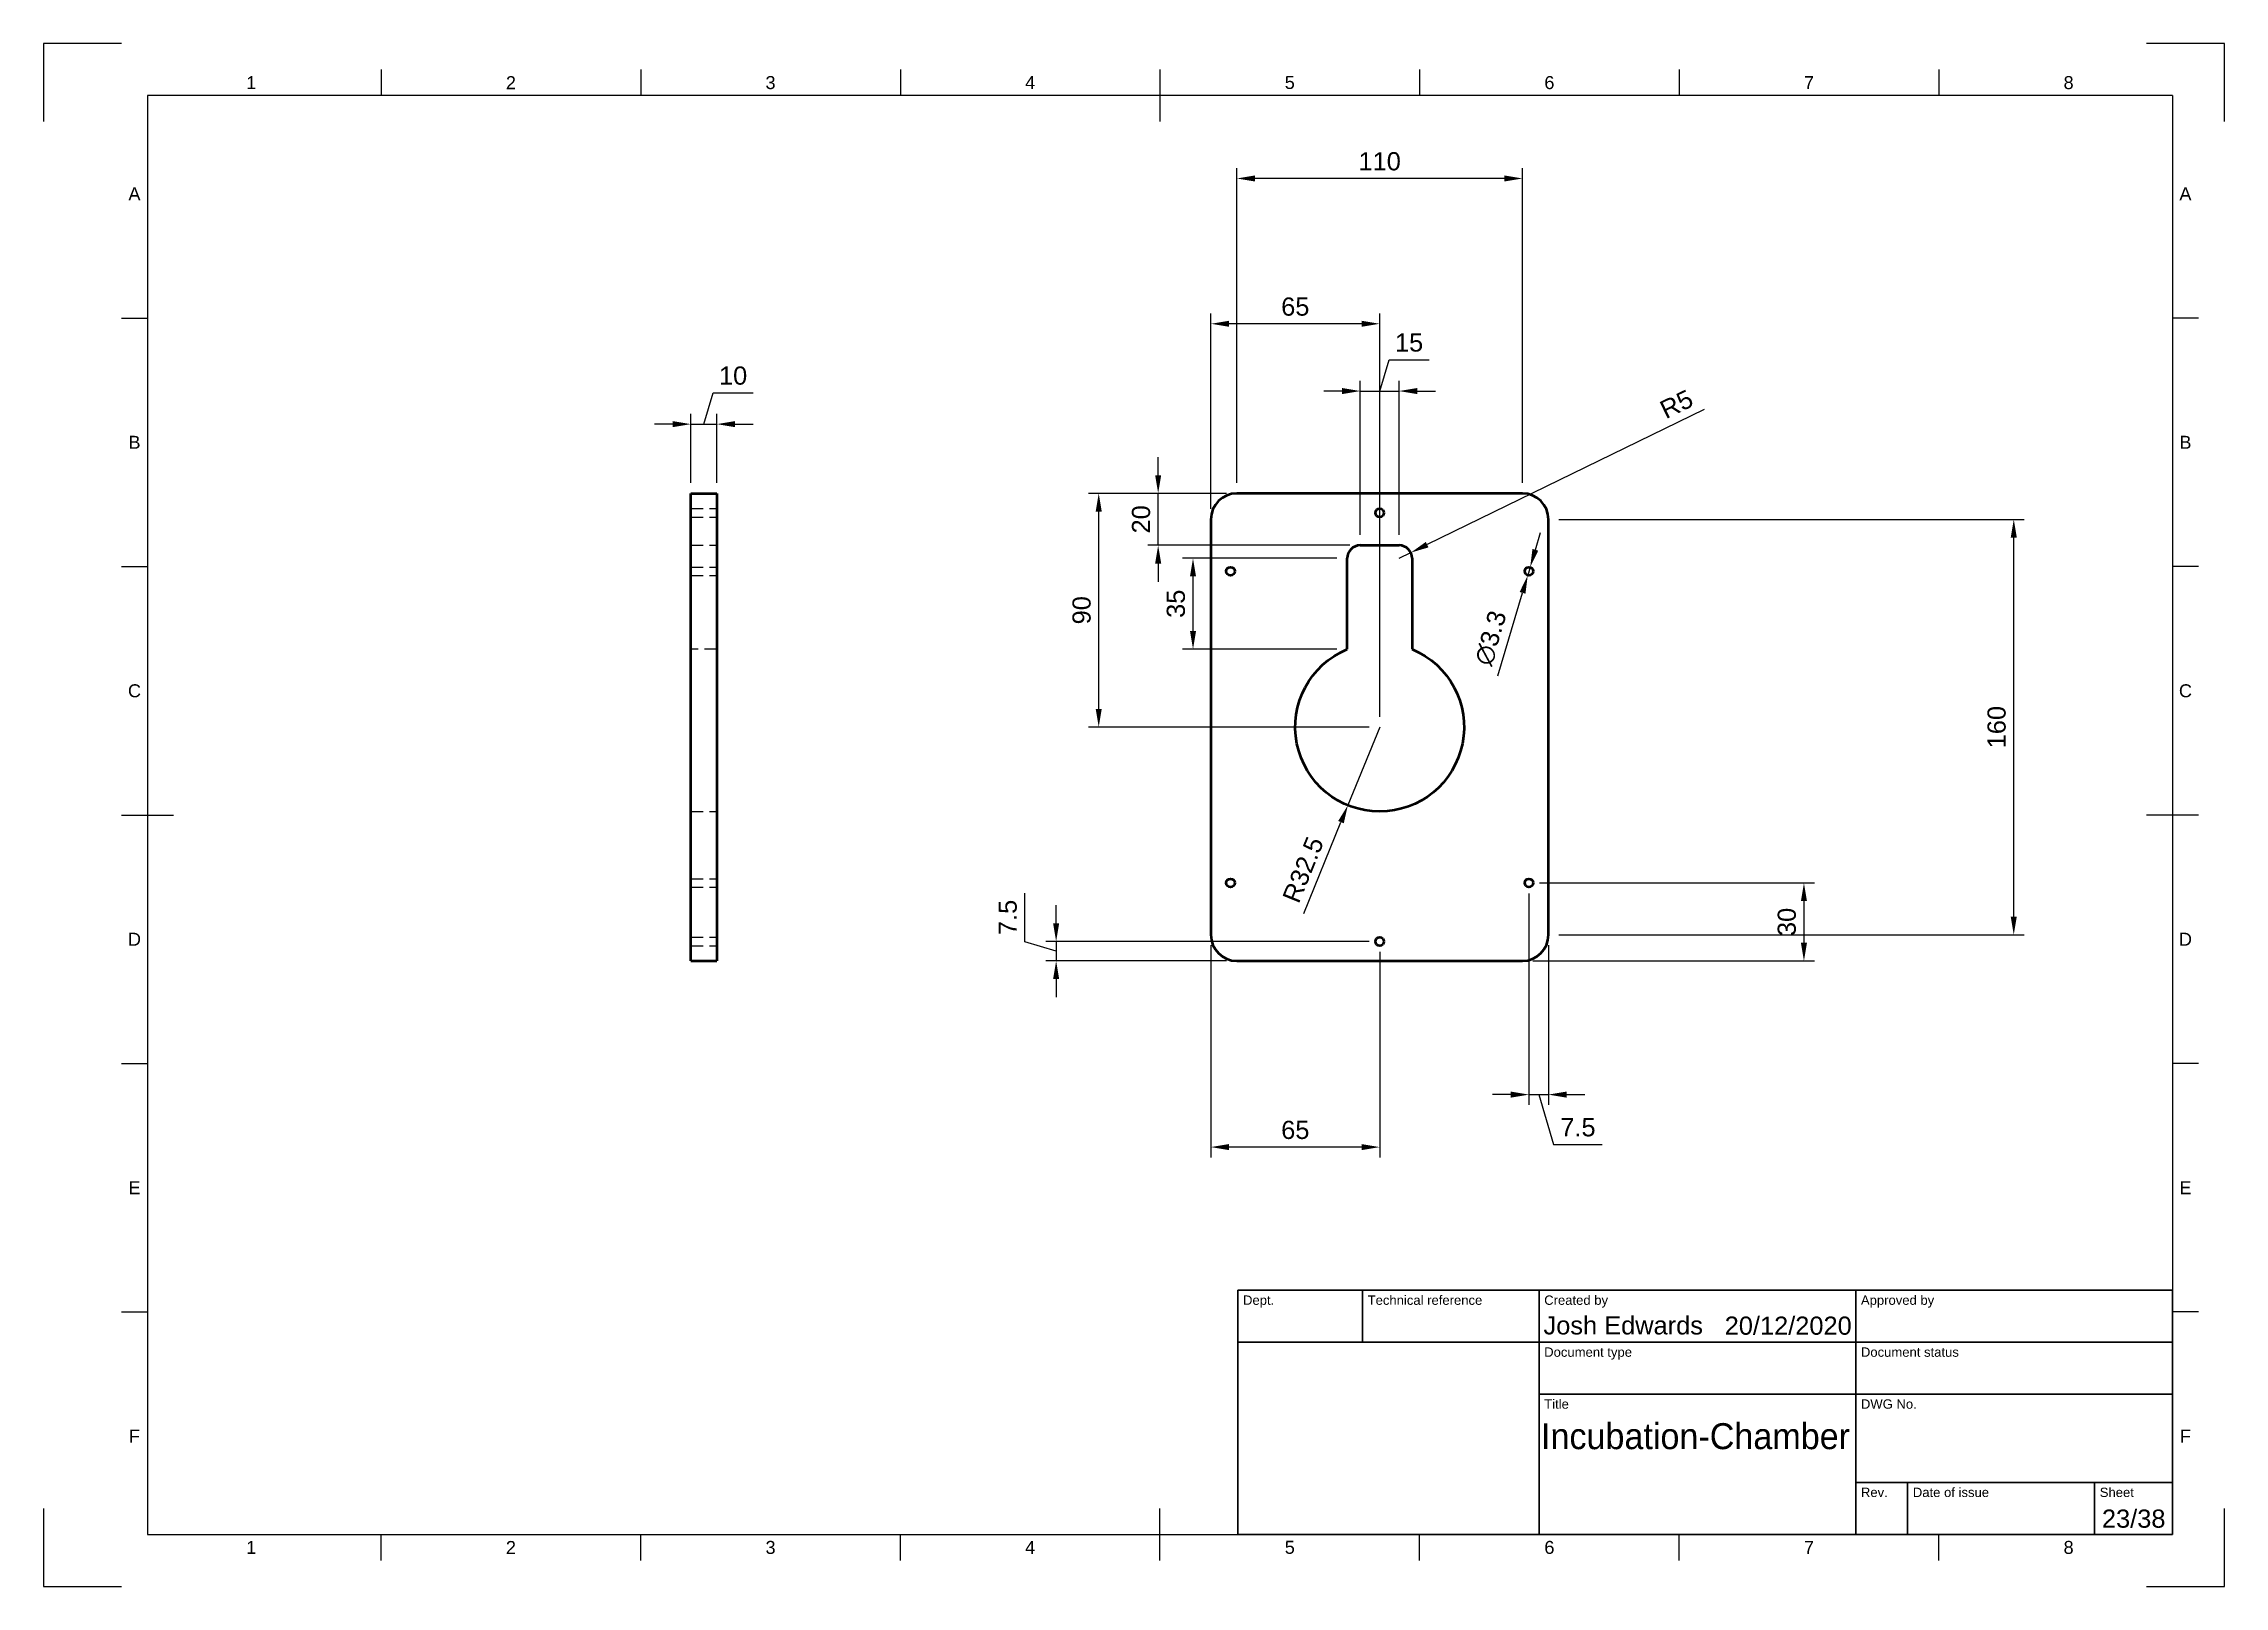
# Model space of a CAD drawing. Header units: millimetres. Extents: x 0 to 420, y 0 to 297.
import ezdxf
from ezdxf.enums import TextEntityAlignment as Align

# ---------------------------------------------------------------- set-up
doc = ezdxf.new("R2010")
doc.units = ezdxf.units.MM
doc.header["$LTSCALE"] = 0.75
doc.linetypes.add('HIDDEN2', pattern=[4.7625, 3.175, -1.5875])
for name, color, linetype, lineweight in [('Border', 7, 'Continuous', 25), ('Dimensions', 7, 'Continuous', 25), ('Hidden', 7, 'HIDDEN2', 25), ('TitleBlock', 7, 'Continuous', 35), ('Visible', 7, 'Continuous', 50)]:
    doc.layers.add(name, color=color, linetype=linetype, lineweight=lineweight)
doc.styles.add('FusionTitle', font='arial.ttf')
doc.styles.get("Standard").update_dxf_attribs({"font": 'arial.ttf'})
doc.dimstyles.new('ISO-25', dxfattribs={"dimtxt": 3.5, "dimasz": 3.5, "dimexe": 2, "dimexo": 2, "dimgap": 1.5, "dimtad": 1, "dimzin": 12, "dimdsep": 46, "dimtxsty": 'Standard', "dimcen": 0, "dimclrd": 256, "dimclre": 256, "dimclrt": 256, "dimazin": 3, "dimtp": 0.1, "dimtm": 0.1, "dimtfac": 0.714, "dimtmove": 1, "dimatfit": 3, "dimfxl": 1, "dimtzin": 12, "dimarcsym": 0})

# ---------------------------------------------------------------- blocks, each defined once
blk = doc.blocks.new('ISO_A3_SHEET')
at = {"layer": 'Border'}
for p, q in [((65, 292), (65, 287)), ((115, 292), (115, 287)), ((165, 292), (165, 287)), ((215, 292), (215, 282)), ((265, 292), (265, 287)), ((315, 292), (315, 287)), ((365, 292), (365, 287)), ((410, 287), (20, 287)), ((20, 287), (20, 10)), ((410, 287), (410, 10)), ((15, 244.16666), (20, 244.16666)), ((415, 244.16666), (410, 244.16666)), ((15, 196.33333), (20, 196.33333)), ((415, 196.33333), (410, 196.33333)), ((15, 148.5), (25, 148.5)), ((415, 148.5), (405, 148.5)), ((15, 100.66667), (20, 100.66667)), ((415, 100.66667), (410, 100.66667)), ((15, 52.83334), (20, 52.83334)), ((415, 52.83334), (410, 52.83334)), ((215, 5), (215, 15)), ((20, 10), (410, 10)), ((65, 5), (65, 10)), ((115, 5), (115, 10)), ((165, 5), (165, 10)), ((265, 5), (265, 10)), ((315, 5), (315, 10)), ((365, 5), (365, 10))]:
    blk.add_line(p, q, dxfattribs=at)
at = {"layer": 'Defpoints'}
for p, q in [((15, 297), (0, 297)), ((0, 297), (0, 282)), ((420, 297), (405, 297)), ((420, 282), (420, 297)), ((0, 15), (0, 0)), ((420, 0), (420, 15)), ((0, 0), (15, 0)), ((405, 0), (420, 0))]:
    blk.add_line(p, q, dxfattribs=at)
at = {"layer": 'Border', "style": 'FusionTitle'}
for s, p in [('1', (40, 289.5)), ('2', (90, 289.5)), ('3', (140, 289.5)), ('4', (190, 289.5)), ('5', (240, 289.5)), ('6', (290, 289.5)), ('7', (340, 289.5)), ('8', (390, 289.5)), ('A', (17.5, 268.08333)), ('A', (412.5, 268.08333)), ('B', (17.5, 220.25)), ('B', (412.5, 220.25)), ('C', (17.5, 172.41667)), ('C', (412.5, 172.41667)), ('D', (17.5, 124.58334)), ('D', (412.5, 124.58334)), ('E', (17.5, 76.75001)), ('E', (412.5, 76.75001)), ('F', (17.5, 28.91668)), ('F', (412.5, 28.91668)), ('1', (40, 7.5)), ('2', (90, 7.5)), ('3', (140, 7.5)), ('4', (190, 7.5)), ('5', (240, 7.5)), ('6', (290, 7.5)), ('7', (340, 7.5)), ('8', (390, 7.5))]:
    blk.add_text(s, height=2.5, dxfattribs=at).set_placement(p, align=Align.MIDDLE)
blk = doc.blocks.new('ISO_TITLEBLOCK')
at = {"layer": 'TitleBlock'}
for p, q in [((0, 47), (-180, 47)), ((-180, 47), (-180, 0)), ((-156, 37), (-156, 47)), ((-122, 0), (-122, 47)), ((-61, 0), (-61, 47)), ((0, 0), (0, 47)), ((-180, 37), (0, 37)), ((-122, 27), (0, 27)), ((-61, 10), (0, 10)), ((-51, 0), (-51, 10)), ((-15, 0), (-15, 10)), ((-180, 0), (0, 0))]:
    blk.add_line(p, q, dxfattribs=at)
at = {"layer": 'TitleBlock', "style": 'FusionTitle'}
for s, p in [('Dept.', (-179, 46)), ('Technical reference', (-155, 46)), ('Created by', (-121, 46)), ('Approved by', (-60, 46)), ('Document type', (-121, 36)), ('Document status', (-60, 36)), ('Title', (-121, 26)), ('DWG No.', (-60, 26)), ('Rev.', (-60, 9)), ('Date of issue', (-50, 9)), ('Sheet', (-14, 9))]:
    blk.add_text(s, height=1.8, dxfattribs=at).set_placement(p, align=Align.TOP_LEFT)
for tag, height, p in [('DEPT', 3.5, (-179, 42)), ('TECHNICAL_REFERENCE', 3.5, (-155, 42)), ('CREATED_BY', 3.5, (-121, 42)), ('APPROVED_BY', 3.5, (-60, 42)), ('DOCUMENT_TYPE', 3.5, (-121, 32)), ('DOCUMENT_STATUS', 3.5, (-60, 32)), ('TITLE_1', 5, (-121, 21.5)), ('TITLE_2', 5, (-121, 14)), ('TITLE_3', 5, (-121, 6.5)), ('DATE_OF_ISSUE', 3.5, (-50, 5))]:
    blk.add_attdef(tag, text='', height=height, dxfattribs=at).set_placement(p, align=Align.TOP_LEFT)
for tag, p in [('CREATED_DATE', (-62, 42)), ('APPROVED_DATE', (-0.99, 42))]:
    blk.add_attdef(tag, text='', height=3.5, dxfattribs=at).set_placement(p, align=Align.TOP_RIGHT)
for tag, height, p in [('DRAWING_NUMBER', 5, (-30.5, 19.75)), ('REV', 3.5, (-56, 4.85)), ('SHEET', 3.5, (-7.5, 4.85))]:
    blk.add_attdef(tag, text='', height=height, dxfattribs=at).set_placement(p, align=Align.TOP_CENTER)
blk = doc.blocks.new('*D20')
at = {"layer": 'Defpoints', "color": 0, "transparency": 16777216}
for p in [(129.642014, 223.7472), (124.642014, 210.415565), (129.642014, 210.415565)]:
    blk.add_point(p, dxfattribs=at)
at = {"layer": 'Dimensions', "lineweight": -2, "transparency": 16777216}
for p, q in [((127.142014, 223.7472), (128.953116, 229.784205)), ((128.953116, 229.784205), (136.625353, 229.784205)), ((121.142014, 223.7472), (117.642014, 223.7472)), ((124.642014, 212.415565), (124.642014, 225.7472)), ((124.642014, 223.7472), (129.642014, 223.7472)), ((124.642014, 223.7472), (129.642014, 223.7472)), ((129.642014, 212.415565), (129.642014, 225.7472)), ((133.142014, 223.7472), (136.642014, 223.7472))]:
    blk.add_line(p, q, dxfattribs=at)
at = {"layer": 'Dimensions', "transparency": 16777216}
for points in [[(121.142014, 224.330533), (121.142014, 223.163866), (124.642014, 223.7472)], [(133.142014, 224.330533), (133.142014, 223.163866), (129.642014, 223.7472)]]:
    blk.add_solid(points, dxfattribs=at)
at = {"layer": 'Dimensions', "transparency": 16777216, "insert": (132.789235, 233.07121), "char_height": 3.5, "attachment_point": 5}
blk.add_mtext('10', dxfattribs=at)
blk = doc.blocks.new('*D21')
at = {"layer": 'Defpoints', "color": 0, "transparency": 16777216}
for p in [(229.814838, 271.040101), (229.814838, 210.415565), (284.814838, 210.415565)]:
    blk.add_point(p, dxfattribs=at)
at = {"layer": 'Dimensions', "lineweight": -2, "transparency": 16777216}
for p, q in [((229.814838, 212.415565), (229.814838, 273.040101)), ((284.814838, 212.415565), (284.814838, 273.040101)), ((281.314838, 271.040101), (233.314838, 271.040101))]:
    blk.add_line(p, q, dxfattribs=at)
at = {"layer": 'Dimensions', "transparency": 16777216}
for points in [[(233.314838, 271.623435), (233.314838, 270.456768), (229.814838, 271.040101)], [(281.314838, 271.623435), (281.314838, 270.456768), (284.814838, 271.040101)]]:
    blk.add_solid(points, dxfattribs=at)
at = {"layer": 'Dimensions', "transparency": 16777216, "insert": (257.314838, 274.327107), "char_height": 3.5, "attachment_point": 5}
blk.add_mtext('110', dxfattribs=at)
blk = doc.blocks.new('*D22')
at = {"layer": 'Defpoints', "color": 0, "transparency": 16777216}
for p in [(289.814838, 205.415565), (379.434705, 205.415565), (289.814838, 125.415565)]:
    blk.add_point(p, dxfattribs=at)
at = {"layer": 'Dimensions', "lineweight": -2, "transparency": 16777216}
for p, q in [((291.814838, 205.415565), (381.434705, 205.415565)), ((379.434705, 128.915565), (379.434705, 201.915565)), ((291.814838, 125.415565), (381.434705, 125.415565))]:
    blk.add_line(p, q, dxfattribs=at)
at = {"layer": 'Dimensions', "transparency": 16777216}
for points in [[(378.851371, 201.915565), (380.018038, 201.915565), (379.434705, 205.415565)], [(378.851371, 128.915565), (380.018038, 128.915565), (379.434705, 125.415565)]]:
    blk.add_solid(points, dxfattribs=at)
at = {"layer": 'Dimensions', "transparency": 16777216, "insert": (376.147699, 165.415565), "char_height": 3.5, "attachment_point": 5, "rotation": 90}
blk.add_mtext('160', dxfattribs=at)
blk = doc.blocks.new('*D23')
at = {"layer": 'Defpoints', "color": 0, "transparency": 16777216}
for p in [(286.064838, 135.415565), (289.814838, 125.415565), (289.814838, 94.67096)]:
    blk.add_point(p, dxfattribs=at)
at = {"layer": 'Dimensions', "lineweight": -2, "transparency": 16777216}
for p, q in [((286.064838, 133.415565), (286.064838, 92.67096)), ((289.814838, 123.415565), (289.814838, 92.67096)), ((282.564838, 94.67096), (279.064838, 94.67096)), ((286.064838, 94.67096), (289.814838, 94.67096)), ((286.064838, 94.67096), (289.814838, 94.67096)), ((287.939838, 94.67096), (290.816697, 85.08143)), ((293.314838, 94.67096), (296.814838, 94.67096)), ((290.816697, 85.08143), (300.186411, 85.08143))]:
    blk.add_line(p, q, dxfattribs=at)
at = {"layer": 'Dimensions', "transparency": 16777216}
for points in [[(282.564838, 95.254293), (282.564838, 94.087626), (286.064838, 94.67096)], [(293.314838, 95.254293), (293.314838, 94.087626), (289.814838, 94.67096)]]:
    blk.add_solid(points, dxfattribs=at)
at = {"layer": 'Dimensions', "transparency": 16777216, "insert": (295.501554, 88.361274), "char_height": 3.5, "attachment_point": 5}
blk.add_mtext('7.5', dxfattribs=at)
blk = doc.blocks.new('*D24')
at = {"layer": 'Defpoints', "color": 0, "transparency": 16777216}
for p in [(286.064838, 135.415565), (284.814838, 120.415565), (339.027284, 120.415565)]:
    blk.add_point(p, dxfattribs=at)
at = {"layer": 'Dimensions', "lineweight": -2, "transparency": 16777216}
for p, q in [((288.064838, 135.415565), (341.027284, 135.415565)), ((339.027284, 131.915565), (339.027284, 123.915565)), ((286.814838, 120.415565), (341.027284, 120.415565))]:
    blk.add_line(p, q, dxfattribs=at)
at = {"layer": 'Dimensions', "transparency": 16777216}
for points in [[(338.443951, 131.915565), (339.610617, 131.915565), (339.027284, 135.415565)], [(338.443951, 123.915565), (339.610617, 123.915565), (339.027284, 120.415565)]]:
    blk.add_solid(points, dxfattribs=at)
at = {"layer": 'Dimensions', "transparency": 16777216, "insert": (335.739085, 127.915565), "char_height": 3.5, "attachment_point": 5, "rotation": 90}
blk.add_mtext('30', dxfattribs=at)
blk = doc.blocks.new('*D25')
at = {"layer": 'Defpoints', "color": 0, "transparency": 16777216}
for p in [(285.829734, 194.624773), (286.299943, 196.206356)]:
    blk.add_point(p, dxfattribs=at)
at = {"layer": 'Dimensions', "lineweight": -2, "transparency": 16777216}
for p, q in [((287.297355, 199.561228), (288.294767, 202.916101)), ((286.299943, 196.206356), (285.829734, 194.624773)), ((280.078917, 175.281459), (284.832322, 191.269901))]:
    blk.add_line(p, q, dxfattribs=at)
at = {"layer": 'Dimensions', "transparency": 16777216}
for points in [[(286.738209, 199.727464), (287.8565, 199.394993), (286.299943, 196.206356)], [(284.273176, 191.436136), (285.391467, 191.103666), (285.829734, 194.624773)]]:
    blk.add_solid(points, dxfattribs=at)
at = {"layer": 'Dimensions', "transparency": 16777216, "insert": (278.712377, 182.562853), "char_height": 3.5, "attachment_point": 5, "rotation": 73.4426466}
blk.add_mtext('∅3.3', dxfattribs=at)
blk = doc.blocks.new('*D26')
at = {"layer": 'Defpoints', "color": 0, "transparency": 16777216}
for p in [(257.314838, 165.415565), (251.182852, 150.366935)]:
    blk.add_point(p, dxfattribs=at)
at = {"layer": 'Dimensions', "lineweight": -2, "transparency": 16777216}
for p, q in [((257.314838, 165.415565), (251.182852, 150.366935)), ((242.704766, 129.560693), (249.862117, 147.125692))]:
    blk.add_line(p, q, dxfattribs=at)
at = {"layer": 'Dimensions', "transparency": 16777216}
blk.add_solid([(249.32191, 147.345814), (250.402324, 146.905569), (251.182852, 150.366935)], dxfattribs=at)
at = {"layer": 'Dimensions', "transparency": 16777216, "insert": (242.577973, 137.963382), "char_height": 3.5, "attachment_point": 5, "rotation": 67.83019341}
blk.add_mtext('R32.5', dxfattribs=at)
blk = doc.blocks.new('*D27')
at = {"layer": 'Defpoints', "color": 0, "transparency": 16777216}
for p in [(224.814838, 125.415565), (257.314838, 124.165565), (224.814838, 84.567585)]:
    blk.add_point(p, dxfattribs=at)
at = {"layer": 'Dimensions', "lineweight": -2, "transparency": 16777216}
for p, q in [((224.814838, 123.415565), (224.814838, 82.567585)), ((257.314838, 122.165565), (257.314838, 82.567585)), ((253.814838, 84.567585), (228.314838, 84.567585))]:
    blk.add_line(p, q, dxfattribs=at)
at = {"layer": 'Dimensions', "transparency": 16777216}
for points in [[(228.314838, 85.150918), (228.314838, 83.984252), (224.814838, 84.567585)], [(253.814838, 85.150918), (253.814838, 83.984252), (257.314838, 84.567585)]]:
    blk.add_solid(points, dxfattribs=at)
at = {"layer": 'Dimensions', "transparency": 16777216, "insert": (241.064838, 87.85459), "char_height": 3.5, "attachment_point": 5}
blk.add_mtext('65', dxfattribs=at)
blk = doc.blocks.new('*D28')
at = {"layer": 'Defpoints', "color": 0, "transparency": 16777216}
for p in [(257.314838, 124.165565), (195.003182, 120.415565), (229.814838, 120.415565)]:
    blk.add_point(p, dxfattribs=at)
at = {"layer": 'Dimensions', "lineweight": -2, "transparency": 16777216}
for p, q in [((188.973339, 124.099518), (188.973339, 133.469231)), ((195.003182, 127.665565), (195.003182, 131.165565)), ((195.003182, 122.290565), (188.973339, 124.099518)), ((255.314838, 124.165565), (193.003182, 124.165565)), ((195.003182, 124.165565), (195.003182, 120.415565)), ((195.003182, 124.165565), (195.003182, 120.415565)), ((227.814838, 120.415565), (193.003182, 120.415565)), ((195.003182, 116.915565), (195.003182, 113.415565))]:
    blk.add_line(p, q, dxfattribs=at)
at = {"layer": 'Dimensions', "transparency": 16777216}
for points in [[(194.419849, 127.665565), (195.586516, 127.665565), (195.003182, 124.165565)], [(194.419849, 116.915565), (195.586516, 116.915565), (195.003182, 120.415565)]]:
    blk.add_solid(points, dxfattribs=at)
at = {"layer": 'Dimensions', "transparency": 16777216, "insert": (185.693496, 128.784374), "char_height": 3.5, "attachment_point": 5, "rotation": 90}
blk.add_mtext('7.5', dxfattribs=at)
blk = doc.blocks.new('*D29')
at = {"layer": 'Defpoints', "color": 0, "transparency": 16777216}
for p in [(261.064838, 230.115341), (253.564838, 200.416856), (261.064838, 200.416856)]:
    blk.add_point(p, dxfattribs=at)
at = {"layer": 'Dimensions', "lineweight": -2, "transparency": 16777216}
for p, q in [((257.314838, 230.115341), (259.12594, 236.152347)), ((259.12594, 236.152347), (266.836377, 236.152347)), ((253.564838, 202.416856), (253.564838, 232.115341)), ((261.064838, 202.416856), (261.064838, 232.115341)), ((250.064838, 230.115341), (246.564838, 230.115341)), ((253.564838, 230.115341), (261.064838, 230.115341)), ((253.564838, 230.115341), (261.064838, 230.115341)), ((264.564838, 230.115341), (268.064838, 230.115341))]:
    blk.add_line(p, q, dxfattribs=at)
at = {"layer": 'Dimensions', "transparency": 16777216}
for points in [[(250.064838, 230.698675), (250.064838, 229.532008), (253.564838, 230.115341)], [(264.564838, 230.698675), (264.564838, 229.532008), (261.064838, 230.115341)]]:
    blk.add_solid(points, dxfattribs=at)
at = {"layer": 'Dimensions', "transparency": 16777216, "insert": (262.981158, 239.439352), "char_height": 3.5, "attachment_point": 5}
blk.add_mtext('15', dxfattribs=at)
blk = doc.blocks.new('*D30')
at = {"layer": 'Defpoints', "color": 0, "transparency": 16777216}
for p in [(261.064838, 197.916856), (263.312285, 199.011837)]:
    blk.add_point(p, dxfattribs=at)
at = {"layer": 'Dimensions', "lineweight": -2, "transparency": 16777216}
for p, q in [((319.811171, 226.538721), (266.45871, 200.544811)), ((261.064838, 197.916856), (263.312285, 199.011837))]:
    blk.add_line(p, q, dxfattribs=at)
at = {"layer": 'Dimensions', "transparency": 16777216}
blk.add_solid([(266.203215, 201.069215), (266.714206, 200.020406), (263.312285, 199.011837)], dxfattribs=at)
at = {"layer": 'Dimensions', "transparency": 16777216, "insert": (314.477466, 227.588491), "char_height": 3.5, "attachment_point": 5, "rotation": 25.97582959}
blk.add_mtext('R5', dxfattribs=at)
blk = doc.blocks.new('*D31')
at = {"layer": 'Defpoints', "color": 0, "transparency": 16777216}
for p in [(224.814838, 243.066897), (224.814838, 205.415565), (257.314838, 165.415565)]:
    blk.add_point(p, dxfattribs=at)
at = {"layer": 'Dimensions', "lineweight": -2, "transparency": 16777216}
for p, q in [((224.814838, 207.415565), (224.814838, 245.066897)), ((257.314838, 167.415565), (257.314838, 245.066897)), ((253.814838, 243.066897), (228.314838, 243.066897))]:
    blk.add_line(p, q, dxfattribs=at)
at = {"layer": 'Dimensions', "transparency": 16777216}
for points in [[(228.314838, 243.650231), (228.314838, 242.483564), (224.814838, 243.066897)], [(253.814838, 243.650231), (253.814838, 242.483564), (257.314838, 243.066897)]]:
    blk.add_solid(points, dxfattribs=at)
at = {"layer": 'Dimensions', "transparency": 16777216, "insert": (241.064838, 246.353903), "char_height": 3.5, "attachment_point": 5}
blk.add_mtext('65', dxfattribs=at)
blk = doc.blocks.new('*D32')
at = {"layer": 'Defpoints', "color": 0, "transparency": 16777216}
for p in [(203.206577, 210.415565), (229.814838, 210.415565), (257.314838, 165.415565)]:
    blk.add_point(p, dxfattribs=at)
at = {"layer": 'Dimensions', "lineweight": -2, "transparency": 16777216}
for p, q in [((227.814838, 210.415565), (201.206577, 210.415565)), ((203.206577, 168.915565), (203.206577, 206.915565)), ((255.314838, 165.415565), (201.206577, 165.415565))]:
    blk.add_line(p, q, dxfattribs=at)
at = {"layer": 'Dimensions', "transparency": 16777216}
for points in [[(202.623244, 206.915565), (203.78991, 206.915565), (203.206577, 210.415565)], [(202.623244, 168.915565), (203.78991, 168.915565), (203.206577, 165.415565)]]:
    blk.add_solid(points, dxfattribs=at)
at = {"layer": 'Dimensions', "transparency": 16777216, "insert": (199.919572, 187.915565), "char_height": 3.5, "attachment_point": 5, "rotation": 90}
blk.add_mtext('90', dxfattribs=at)
blk = doc.blocks.new('*D33')
at = {"layer": 'Defpoints', "color": 0, "transparency": 16777216}
for p in [(214.654882, 210.415565), (229.814838, 210.415565), (253.564838, 200.416856)]:
    blk.add_point(p, dxfattribs=at)
at = {"layer": 'Dimensions', "lineweight": -2, "transparency": 16777216}
for p, q in [((214.654882, 213.915565), (214.654882, 217.415565)), ((227.814838, 210.415565), (212.654882, 210.415565)), ((214.654882, 200.416856), (214.654882, 210.415565)), ((251.564838, 200.416856), (212.654882, 200.416856)), ((214.654882, 196.916856), (214.654882, 193.416856))]:
    blk.add_line(p, q, dxfattribs=at)
at = {"layer": 'Dimensions', "transparency": 16777216}
for points in [[(214.071548, 213.915565), (215.238215, 213.915565), (214.654882, 210.415565)], [(214.071548, 196.916856), (215.238215, 196.916856), (214.654882, 200.416856)]]:
    blk.add_solid(points, dxfattribs=at)
at = {"layer": 'Dimensions', "transparency": 16777216, "insert": (211.367876, 205.416211), "char_height": 3.5, "attachment_point": 5, "rotation": 90}
blk.add_mtext('20', dxfattribs=at)
blk = doc.blocks.new('*D34')
at = {"layer": 'Defpoints', "color": 0, "transparency": 16777216}
for p in [(221.366354, 197.916856), (251.064838, 197.916856), (251.064838, 180.416856)]:
    blk.add_point(p, dxfattribs=at)
at = {"layer": 'Dimensions', "lineweight": -2, "transparency": 16777216}
for p, q in [((249.064838, 197.916856), (219.366354, 197.916856)), ((221.366354, 183.916856), (221.366354, 194.416856)), ((249.064838, 180.416856), (219.366354, 180.416856))]:
    blk.add_line(p, q, dxfattribs=at)
at = {"layer": 'Dimensions', "transparency": 16777216}
for points in [[(220.78302, 194.416856), (221.949687, 194.416856), (221.366354, 197.916856)], [(220.78302, 183.916856), (221.949687, 183.916856), (221.366354, 180.416856)]]:
    blk.add_solid(points, dxfattribs=at)
at = {"layer": 'Dimensions', "transparency": 16777216, "insert": (218.078154, 189.166856), "char_height": 3.5, "attachment_point": 5, "rotation": 90}
blk.add_mtext('35', dxfattribs=at)

msp = doc.modelspace()

# ---------------------------------------------------------------- linework, layer by layer
at = {"layer": 'Hidden', "extrusion": (0, 1, 0)}
for p, q in [((124.642014, 207.490565), (129.642014, 207.490565)), ((124.642014, 205.840565), (129.642014, 205.840565)), ((124.642014, 200.416856, 3.75), (129.642014, 200.416856, 3.75)), ((124.642014, 196.240565, 28.75), (129.642014, 196.240565, 28.75)), ((124.642014, 194.590565, 28.75), (129.642014, 194.590565, 28.75)), ((129.642014, 180.416856, 6.25), (124.642014, 180.416856, 6.25)), ((124.642014, 149.165565), (129.642014, 149.165565)), ((124.642014, 136.240565, 28.75), (129.642014, 136.240565, 28.75)), ((124.642014, 134.590565, 28.75), (129.642014, 134.590565, 28.75)), ((124.642014, 124.990565), (129.642014, 124.990565)), ((124.642014, 123.340565), (129.642014, 123.340565))]:
    msp.add_line(p, q, dxfattribs=at)
at = {"layer": 'Visible', "extrusion": (0, 1, 0)}
for p, q in [((124.642014, 210.415565, 27.5), (129.642014, 210.415565, 27.5)), ((284.814838, 210.415565, 2.5), (229.814838, 210.415565, 2.5)), ((124.642014, 125.415565, 32.5), (124.642014, 205.415565, 32.5)), ((129.642014, 205.415565, 32.5), (129.642014, 125.415565, 32.5)), ((224.814838, 205.415565, 2.5), (224.814838, 125.415565, 2.5)), ((289.814838, 125.415565, 2.5), (289.814838, 205.415565, 2.5)), ((251.064838, 180.416856, 2.5), (251.064838, 197.916856, 2.5)), ((253.564838, 200.416856, 2.5), (261.064838, 200.416856, 2.5)), ((263.564838, 197.916856, 2.5), (263.564838, 180.416856, 2.5)), ((251.067939, 180.416856, 2.5), (251.064838, 180.416856, 2.5)), ((263.564838, 180.416856, 2.5), (263.561737, 180.416856, 2.5)), ((124.642014, 120.415565, 27.5), (129.642014, 120.415565, 27.5)), ((229.814838, 120.415565, 2.5), (284.814838, 120.415565, 2.5))]:
    msp.add_line(p, q, dxfattribs=at)
at = {"layer": 'Visible'}
for centre in [(257.314838, 206.665565, 2.5), (228.564838, 195.415565, 2.5), (286.064838, 195.415565, 2.5), (228.564838, 135.415565, 2.5), (286.064838, 135.415565, 2.5), (257.314838, 124.165565, 2.5)]:
    msp.add_circle(centre, 0.825, dxfattribs=at)
at = {"layer": 'Visible', "extrusion": (-1, -1.9e-15, -5.87e-14)}
for centre, start, end in [((-205.415565, 27.5, -124.642014), 90, 180), ((-125.415565, 27.5, -124.642014), 0, 90)]:
    msp.add_arc(centre, 5, start, end, dxfattribs=at)
at = {"layer": 'Visible', "extrusion": (1, 1.9e-15, 5.87e-14)}
for centre, start, end in [((205.415565, 27.5, 129.642014), 0, 90), ((125.415565, 27.5, 129.642014), 90, 180)]:
    msp.add_arc(centre, 5, start, end, dxfattribs=at)
at = {"layer": 'Visible'}
for centre, radius, start, end in [((229.814838, 205.415565, 2.5), 5, 90, 180), ((284.814838, 205.415565, 2.5), 5, 0, 90), ((253.564838, 197.916856, 2.5), 2.5, 90, 180), ((261.064838, 197.916856, 2.5), 2.5, 0, 90), ((229.814838, 125.415565, 2.5), 5, 180, 270), ((284.814838, 125.415565, 2.5), 5, 270, 0)]:
    msp.add_arc(centre, radius, start, end, dxfattribs=at)
at = {"layer": 'Visible', "extrusion": (3.554e-13, 1.9e-15, -1)}
msp.add_arc((-257.314838, 165.415565, -2.5), 16.25, 112.60802, 67.39198, dxfattribs=at)

# ---------------------------------------------------------------- block references
at = {"layer": 'Border'}
msp.add_blockref('ISO_A3_SHEET', (0, 0), dxfattribs=at)
at = {"layer": 'TitleBlock'}
ref = msp.add_blockref('ISO_TITLEBLOCK', (410, 10), dxfattribs=at)
ref.add_attrib('CREATED_DATE_001', '20/12/2020', (323.762619, 48.440314), dxfattribs={"height": 3.5, "style": 'FusionTitle'})
ref.add_attrib('SHEET_001', '23/38', (396.417974, 11.290314), dxfattribs={"height": 3.5, "style": 'FusionTitle'})
ref.add_attrib('TITLE_1_001', 'Incubation-Chamber', (288.387328, 26.414734), dxfattribs={"height": 5, "style": 'FusionTitle', "width": 0.9405})
ref.add_attrib('CREATED_BY_001', 'Josh Edwards', (288.86869, 48.5), dxfattribs={"height": 3.5, "style": 'FusionTitle'})

# ---------------------------------------------------------------- dimensions: what is measured, and where the dimension line sits
at = {"layer": 'Dimensions'}
for p1, p2, distance, picture, middle in [((284.814838, 210.415565), (229.814838, 210.415565), -60.624536, '*D21', (257.314838, 274.327107)), ((253.564838, 200.416856), (261.064838, 200.416856), 29.698485, '*D29', (260.62594, 239.439352)), ((124.642014, 210.415565), (129.642014, 210.415565), 13.331635, '*D20', (130.453116, 233.07121)), ((289.814838, 125.415565), (289.814838, 205.415565), -89.619867, '*D22', (376.147699, 165.415565)), ((251.064838, 180.416856), (251.064838, 197.916856), 29.698484, '*D34', (218.078154, 189.166856))]:
    dim = msp.add_aligned_dim(p1=p1, p2=p2, distance=distance, dimstyle='ISO-25', override={"dimlfac": 2, "dimclrd": 256, "dimclre": 256}, dxfattribs=at)
    dim.commit()
    dim.dimension.update_dxf_attribs({"geometry": picture, "text_midpoint": middle})
for base, p1, p2, picture, middle in [((224.814838, 243.066897), (257.314838, 165.415565), (224.814838, 205.415565), '*D31', (241.064838, 246.353903)), ((224.814838, 84.567585), (257.314838, 124.165565), (224.814838, 125.415565), '*D27', (241.064838, 87.85459))]:
    dim = msp.add_linear_dim(base=base, p1=p1, p2=p2, dimstyle='ISO-25', override={"dimlfac": 2, "dimclrd": 256, "dimclre": 256}, dxfattribs=at)
    dim.commit()
    dim.dimension.update_dxf_attribs({"geometry": picture, "text_midpoint": middle})
for center, mpoint, picture, middle in [((261.064838, 197.916856), (263.312285, 199.011837), '*D30', (315.914012, 224.639982)), ((257.314838, 165.415565), (251.182852, 150.366935), '*D26', (245.623074, 136.722571))]:
    dim = msp.add_radius_dim(center=center, mpoint=mpoint, dimstyle='ISO-25', override={"dimlfac": 2, "dimse1": 1, "dimclrd": 256, "dimclre": 256}, dxfattribs=at)
    dim.commit()
    dim.dimension.update_dxf_attribs({"geometry": picture, "text_midpoint": middle, "dimtype": 164})
for base, p1, p2, angle, picture, middle in [((214.654882, 210.415565), (253.564838, 200.416856), (229.814838, 210.415565), 90, '*D33', (211.367876, 205.416211)), ((203.206577, 210.415565), (257.314838, 165.415565), (229.814838, 210.415565), 270, '*D32', (199.919572, 187.915565)), ((289.814838, 94.67096), (286.064838, 135.415565), (289.814838, 125.415565), 180, '*D23', (292.316697, 88.361274)), ((339.027284, 120.415565), (286.064838, 135.415565), (284.814838, 120.415565), 90, '*D24', (335.739085, 127.915565)), ((195.003182, 120.415565), (257.314838, 124.165565), (229.814838, 120.415565), 90, '*D28', (185.693496, 125.599518))]:
    dim = msp.add_linear_dim(base=base, p1=p1, p2=p2, angle=angle, dimstyle='ISO-25', override={"dimlfac": 2, "dimclrd": 256, "dimclre": 256}, dxfattribs=at)
    dim.commit()
    dim.dimension.update_dxf_attribs({"geometry": picture, "text_midpoint": middle})
dim = msp.add_diameter_dim_2p(p1=(286.299943, 196.206356), p2=(285.829734, 194.624773), dimstyle='ISO-25', override={"dimlfac": 2, "dimclrd": 256, "dimclre": 256}, dxfattribs=at)
dim.commit()
dim.dimension.update_dxf_attribs({"geometry": '*D25', "text_midpoint": (281.956913, 181.598244), "dimtype": 163})

doc.saveas('drawing.dxf')
